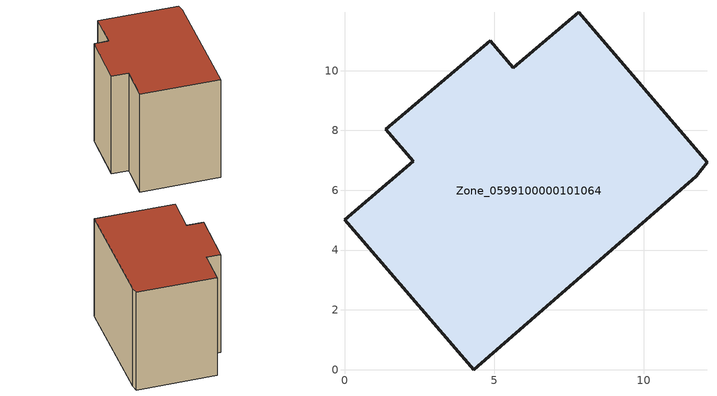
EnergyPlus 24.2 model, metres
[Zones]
Zone_0599100000101064
 floor ground (C_G): 12.12,6.94 11.76,6.47 4.32,0 0,5.02 2.3,6.96 1.39,8.03 4.88,10.99 5.64,10.09 7.83,11.95 z0
 wall outside (C_F): 12.12,6.94 7.83,11.95 5.64,10.09 4.88,10.99 1.39,8.03 2.3,6.96 0,5.02 4.32,0 11.76,6.47 12.12,6.94 z0:9.34
 roof outside (C_R): 11.76,6.47 12.12,6.94 7.83,11.95 5.64,10.09 4.88,10.99 1.39,8.03 2.3,6.96 0,5.02 4.32,0 z9.34
[BUILDING]
Pand.0599100000101064: North Axis=0; Terrain=City; Loads Convergence Tolerance Value=0.04; Temperature Convergence Tolerance Value=0.4; Solar Distribution=FullExterior; Maximum Number of Warmup Days=25; Minimum Number of Warmup Days=1
[Site:Location]
Rotterdam.The.Hague.AP_ZH_NLD Design_Conditions: Latitude=51.96; Longitude=4.45; Time Zone=1; Elevation=-4.5
[SITE:GROUNDTEMPERATURE:BUILDINGSURFACE]
18, 18, 18, 18, 18, 18, 18, 18, 18, 18, 18, 18
[MATERIAL] Thermal Absorptance=0.9; Solar Absorptance=0.7; Visible Absorptance=0.7
Name | Roughness | Thickness | Conductivity | Density | Specific Heat
G.TI.1946 | MediumSmooth | 0.15 | 1 | 540 | 1210
F.TI.1946 | Rough | 0.3 | 0.857143 | 1920 | 840
R.TI.1946 | MediumRough | 0.2 | 0.1 | 1500 | 1000
[CONSTRUCTION]
C_G: G.TI.1946
C_F: F.TI.1946
C_R: R.TI.1946
[ZONE]
Zone_0599100000101064: Type=1; Multiplier=1; Ceiling Height=Autocalculate; Volume=Autocalculate; Floor Area=autocalculate; Part of Total Floor Area=Yes
[ZONEINFILTRATION:DESIGNFLOWRATE]
Infil_Zone_0599100000101064: Zone or ZoneList or Space or SpaceList=Zone_0599100000101064; Schedule=AlwaysOn; Design Flow Rate Calculation Method=Flow/Area; Flow Rate per Floor Area=0.003; Constant Term Coefficient=1; Temperature Term Coefficient=0; Velocity Term Coefficient=0; Velocity Squared Term Coefficient=0
[HVACTEMPLATE:ZONE:IDEALLOADSAIRSYSTEM]
Zone_0599100000101064: Maximum Heating Supply Air Temperature=50; Minimum Cooling Supply Air Temperature=13; Maximum Heating Supply Air Humidity Ratio=0.0156; Minimum Cooling Supply Air Humidity Ratio=0.0077; Heating Limit=NoLimit; Cooling Limit=NoLimit; Dehumidification Control Type=ConstantSensibleHeatRatio; Cooling Sensible Heat Ratio=0.7; Dehumidification Setpoint=60; Humidification Control Type=None; Humidification Setpoint=30; Outdoor Air Method=None; Outdoor Air Flow Rate per Person=0.00944; Outdoor Air Flow Rate per Zone Floor Area=0; Outdoor Air Flow Rate per Zone=0; Demand Controlled Ventilation Type=None; Outdoor Air Economizer Type=NoEconomizer; Heat Recovery Type=None; Sensible Heat Recovery Effectiveness=0.7; Latent Heat Recovery Effectiveness=0.65
[ZONECONTROL:THERMOSTAT]
ThermostatControl_Zone_0599100000101064: Zone or ZoneList=Zone_0599100000101064; Control Type Schedule=DualSetpointControlType; Control 1=Thermostat_Zone_0599100000101064; Temperature Difference Between Cutout And Setpoint=0
[THERMOSTATSETPOINT:DUALSETPOINT]
Thermostat_Zone_0599100000101064: Heating Setpoint Temperature Schedule=HeatingSetpoint_Zone_0599100000101064; Cooling Setpoint Temperature Schedule=CoolingSetpoint_Zone_0599100000101064
[SCHEDULE:COMPACT]
HeatingSetpoint_Zone_0599100000101064: Through: 12/31, For: AllDays, Until: 24:00, 21
CoolingSetpoint_Zone_0599100000101064: Through: 12/31, For: AllDays, Until: 24:00, 24
DualSetpointControlType: Through: 12/31, For: AllDays, Until: 24:00, 4
AlwaysOn: Through: 12/31, For: AllDays, Until: 24:00, 1
